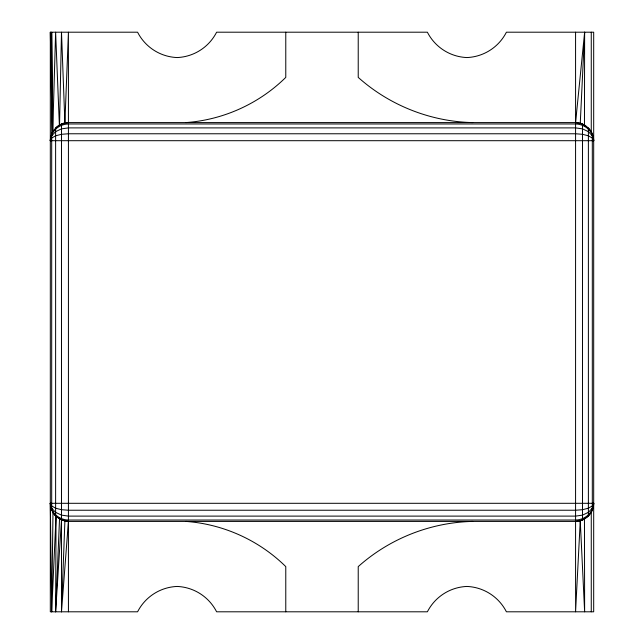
<?xml version="1.0" encoding="UTF-8"?>
<svg xmlns="http://www.w3.org/2000/svg" width="644" height="644" viewBox="0 0 644 644"><rect width="100%" height="100%" fill="white"/><g stroke="black" fill="none" stroke-linecap="round" stroke-linejoin="round"><path stroke-width="0.97" d="M58.041 517.655L61.494 520.03L68.425 521.415L575.575 521.415C585.283 521.447 593.72 513.051 593.688 503.302L50.312 503.302L51.689 510.233L55.617 516.11L61.494 520.03L55.617 611.8L56.052 515.667L55.617 516.11L52.736 512.358L52.132 510.104L52.993 512.181L51.689 611.8L56.052 515.667M59.538 125.274L61.494 32.2L64.891 122.94L62.218 124.107M61.494 520.03L68.425 521.415L61.494 611.8L64.891 521.06L62.218 519.893M55.617 611.8L59.538 518.726L58.145 517.502M585.823 126.546L580.26 123.205L584.631 32.2L575.575 122.585L68.425 122.585C58.741 122.545 50.498 131.11 50.312 140.698L593.688 140.698C593.752 130.974 585.211 122.577 575.575 122.585L582.506 123.97L582.506 520.03L580.26 520.795L575.575 611.8L575.575 32.2M51.874 134.87L50.312 140.698L51.689 138.049L55.617 135.803L61.494 134.298L68.425 133.767L575.575 133.767L582.506 134.298L588.383 135.803L592.311 138.049L593.688 140.698C593.398 131.207 584.784 124.091 575.575 123.97L68.425 123.97C59.216 124.091 50.602 131.207 50.312 140.698L51.689 135.803L55.617 131.642L61.494 128.872L68.425 127.89L575.575 127.89L582.506 128.872L588.383 131.642L592.311 135.803L593.688 140.698L592.23 135.264M50.312 32.2L50.312 611.8L137.583 611.8C145.238 596.811 160.292 587.151 177.1 586.442C193.908 587.151 208.962 596.811 216.617 611.8L427.383 611.8C435.038 596.811 450.092 587.151 466.9 586.442C483.708 587.151 498.762 596.811 506.417 611.8L593.688 611.8L593.688 32.2L506.417 32.2C498.762 47.189 483.708 56.849 466.9 57.558C450.092 56.849 435.038 47.189 427.383 32.2L216.617 32.2C208.962 47.189 193.908 56.849 177.1 57.558C160.292 56.849 145.238 47.189 137.583 32.2L50.312 32.2L52.132 133.896L52.736 131.642L55.617 32.2L59.369 125.017L55.617 127.89L55.617 516.11M591.264 611.8L591.264 512.358L591.747 510.547M592.23 508.736L593.688 503.302L592.311 505.951L588.383 508.197L582.506 509.702L575.575 510.233L68.425 510.233L61.494 509.702L55.617 508.197L51.689 505.951L50.312 503.302L51.689 611.8M584.462 125.274L584.631 32.2M588.383 516.11L592.311 510.233L592.311 133.767L588.383 127.89L588.383 516.11L582.506 520.03L575.575 521.415M54.217 130.418L52.736 131.642L51.689 32.2L52.132 133.896M55.392 128.993L52.736 131.642L51.689 133.767L51.689 510.233M588.608 515.007L591.264 512.358M59.369 125.017L64.891 122.94L68.425 32.2L68.425 611.8M68.425 122.585L61.494 123.97L61.494 611.8M185.875 122.585C223.299 119.905 259.057 103.732 285.775 77.393L285.775 32.2M472.704 521.415C430.594 522.365 389.628 538.545 358.225 566.607L358.225 611.8M472.704 122.585C430.594 121.636 389.628 105.455 358.225 77.393L358.225 32.2M185.875 521.415C223.299 524.095 259.057 540.268 285.775 566.607L285.775 611.8M580.26 123.205L584.631 125.017L585.96 126.345M589.904 130.37L591.264 131.642L591.747 133.453M588.608 128.993L591.264 131.642L591.264 32.2M52.736 512.358L55.392 515.007M50.312 503.302L51.689 508.197L55.617 512.358L61.494 515.128L68.425 516.11L575.575 516.11L582.506 515.128L588.383 512.358L592.311 508.197L593.688 503.302C593.398 512.793 584.784 519.909 575.575 520.03L68.425 520.03C59.216 519.909 50.602 512.793 50.312 503.302L51.874 509.13M584.462 518.726L580.26 520.795L584.631 611.8L584.462 518.726"/></g></svg>
